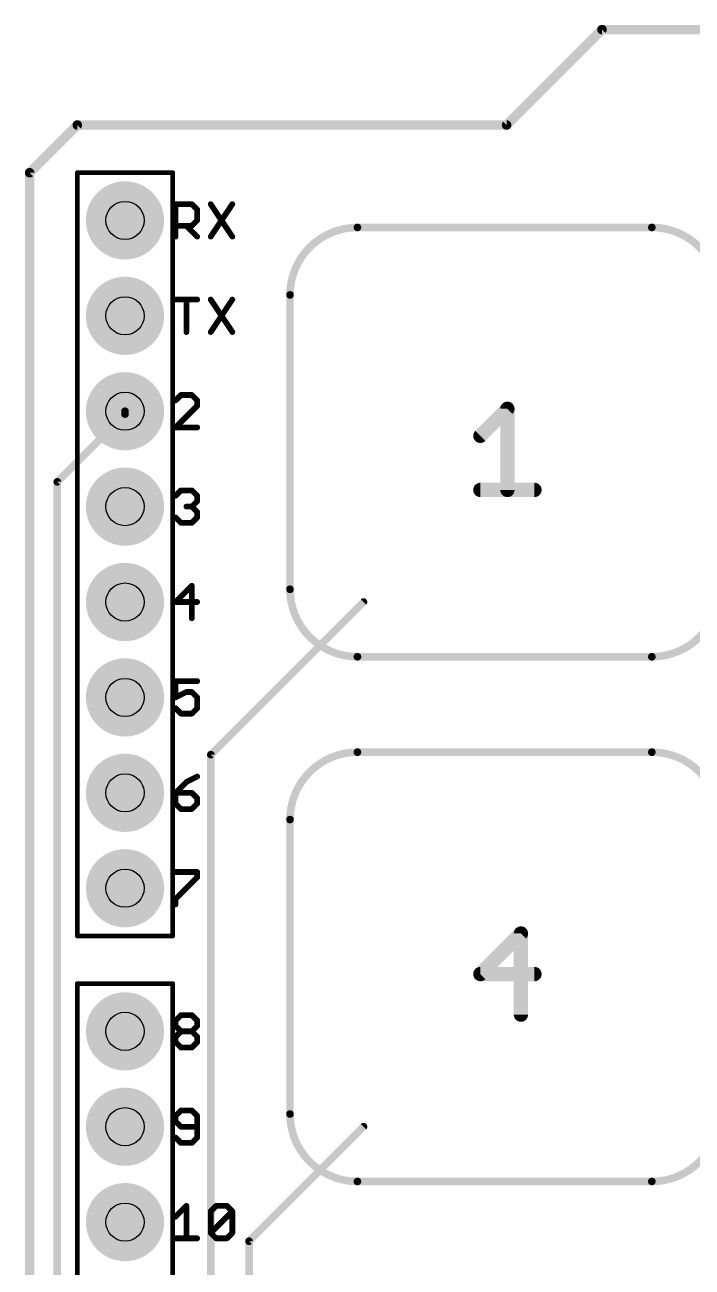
# Model space of a CAD drawing. Extents: x -25 to 82, y -26 to 60.
# Drawn here: x -0.13 to 17.64, y 26.74 to 59.82 of the extents above; entities that cross this region are included whole.
import ezdxf

# ---------------------------------------------------------------- set-up
doc = ezdxf.new("R2010")
doc.units = 0
for name, color, linetype in [('1', 12, 'CONTINUOUS'), ('16', 132, 'CONTINUOUS'), ('17', 110, 'CONTINUOUS'), ('20', 53, 'CONTINUOUS'), ('21', 53, 'CONTINUOUS'), ('29', 253, 'CONTINUOUS'), ('30', 253, 'CONTINUOUS'), ('44', 253, 'CONTINUOUS'), ('51', 53, 'CONTINUOUS')]:
    doc.layers.add(name, color=color, linetype=linetype)

# ---------------------------------------------------------------- blocks, each defined once
blk = doc.blocks.new('ROUNDP')
at = {"const_width": 0.5}
blk.add_lwpolyline([(0, -0.25, 1), (0, 0.25, 1), (0, -0.25)], format="xyb", dxfattribs=at)

msp = doc.modelspace()

# ---------------------------------------------------------------- linework, layer by layer
at = {"layer": '1'}
for points, const_width in [([(8.729, 54.4228, 0.4142), (6.933, 52.6268)], 0.2032), ([(8.729, 54.4736, 1), (8.729, 54.372)], 0.1016), ([(8.729, 54.372, 1), (8.729, 54.4736)], 0.1016), ([(18.363, 52.6268, 0.4142), (16.567, 54.4228)], 0.2032), ([(16.567, 54.4736, 1), (16.567, 54.372)], 0.1016), ([(16.567, 54.372, 1), (16.567, 54.4736)], 0.1016), ([(6.9838, 52.6268, 1), (6.8822, 52.6268)], 0.1016), ([(6.8822, 52.6268, 1), (6.9838, 52.6268)], 0.1016), ([(6.933, 44.7888, 0.4142), (8.729, 42.9928)], 0.2032), ([(6.9838, 44.7888, 1), (6.8822, 44.7888)], 0.1016), ([(6.8822, 44.7888, 1), (6.9838, 44.7888)], 0.1016), ([(16.567, 42.9928, 0.4142), (18.363, 44.7888)], 0.2032), ([(8.9259, 44.4141, 1), (8.8541, 44.4859)], 0.1016), ([(8.729, 43.0436, 1), (8.729, 42.942)], 0.1016), ([(8.729, 42.942, 1), (8.729, 43.0436)], 0.1016), ([(16.567, 43.0436, 1), (16.567, 42.942)], 0.1016), ([(16.567, 42.942, 1), (16.567, 43.0436)], 0.1016), ([(4.8768, 40.386, 1), (4.7752, 40.386)], 0.1016), ([(4.7901, 40.4219, 1), (4.8619, 40.3501)], 0.1016), ([(8.729, 40.4528, 0.4142), (6.933, 38.6568)], 0.2032), ([(8.729, 40.5036, 1), (8.729, 40.402)], 0.1016), ([(8.729, 40.402, 1), (8.729, 40.5036)], 0.1016), ([(18.363, 38.6568, 0.4142), (16.567, 40.4528)], 0.2032), ([(16.567, 40.5036, 1), (16.567, 40.402)], 0.1016), ([(16.567, 40.402, 1), (16.567, 40.5036)], 0.1016), ([(6.9838, 38.6568, 1), (6.8822, 38.6568)], 0.1016), ([(6.8822, 38.6568, 1), (6.9838, 38.6568)], 0.1016), ([(6.933, 30.8188, 0.4142), (8.729, 29.0228)], 0.2032), ([(6.9838, 30.8188, 1), (6.8822, 30.8188)], 0.1016), ([(6.8822, 30.8188, 1), (6.9838, 30.8188)], 0.1016), ([(16.567, 29.0228, 0.4142), (18.363, 30.8188)], 0.2032), ([(8.9259, 30.4441, 1), (8.8541, 30.5159)], 0.1016), ([(8.729, 29.0736, 1), (8.729, 28.972)], 0.1016), ([(8.729, 28.972, 1), (8.729, 29.0736)], 0.1016), ([(16.567, 29.0736, 1), (16.567, 28.972)], 0.1016), ([(16.567, 28.972, 1), (16.567, 29.0736)], 0.1016), ([(5.8928, 27.432, 1), (5.7912, 27.432)], 0.1016), ([(5.8061, 27.4679, 1), (5.8779, 27.3961)], 0.1016)]:
    msp.add_lwpolyline(points, format="xyb", dxfattribs=dict(at, const_width=const_width))
at = {"layer": '1', "const_width": 0.2032}
for points in [[(16.567, 54.4228), (8.729, 54.4228)], [(6.933, 52.6268), (6.933, 44.7888)], [(4.826, 40.386), (8.89, 44.45)], [(8.729, 42.9928), (16.567, 42.9928)], [(4.826, 40.386), (4.826, 13.97)], [(16.567, 40.4528), (8.729, 40.4528)], [(6.933, 38.6568), (6.933, 30.8188)], [(5.842, 27.432), (8.89, 30.48)], [(8.729, 29.0228), (16.567, 29.0228)], [(5.842, 27.432), (5.842, 13.97)]]:
    msp.add_lwpolyline(points, dxfattribs=at)
at = {"layer": '16', "const_width": 0.2032}
for points in [[(2.54, 49.4538), (2.54, 49.53)], [(0.7366, 47.6504), (2.54, 49.4538)], [(0.7366, 12.7), (0.7366, 47.6504)]]:
    msp.add_lwpolyline(points, dxfattribs=at)
at = {"layer": '16', "const_width": 0.1016}
for points in [[(2.5908, 49.53, 1), (2.4892, 49.53)], [(2.4892, 49.4538, 1), (2.5908, 49.4538)], [(2.5759, 49.4179, 1), (2.5041, 49.4897)], [(0.7874, 47.6504, 1), (0.6858, 47.6504)], [(0.7007, 47.6863, 1), (0.7725, 47.6145)]]:
    msp.add_lwpolyline(points, format="xyb", dxfattribs=at)
at = {"layer": '20', "const_width": 0.2032}
for points in [[(12.7, 57.15), (15.24, 59.69)], [(15.24, 59.69), (48.26, 59.69)], [(0, 55.88), (1.27, 57.15)], [(1.27, 57.15), (12.7, 57.15)], [(0, 2.54), (0, 55.88)]]:
    msp.add_lwpolyline(points, dxfattribs=at)
at = {"layer": '20', "const_width": 0.1016}
for points in [[(15.24, 59.7408, 1), (15.24, 59.6392)], [(15.2759, 59.6541, 1), (15.2041, 59.7259)], [(1.27, 57.2008, 1), (1.27, 57.0992)], [(1.3059, 57.1141, 1), (1.2341, 57.1859)], [(12.6641, 57.1859, 1), (12.7359, 57.1141)], [(12.7, 57.0992, 1), (12.7, 57.2008)], [(0.0508, 55.88, 1), (-0.0508, 55.88)], [(-0.0359, 55.9159, 1), (0.0359, 55.8441)]]:
    msp.add_lwpolyline(points, format="xyb", dxfattribs=at)
at = {"layer": '21'}
for points, const_width in [([(3.8862, 54.1782), (3.8862, 55.0425)], 0.1524), ([(3.8862, 55.0425), (4.3184, 55.0425)], 0.1524), ([(4.3184, 55.0425), (4.4624, 54.8985)], 0.1524), ([(4.4624, 54.8985), (4.4624, 54.6104)], 0.1524), ([(4.8217, 55.0425), (5.3979, 54.1782)], 0.1524), ([(5.3979, 55.0425), (4.8217, 54.1782)], 0.1524), ([(4.4624, 54.6104), (4.3184, 54.4663)], 0.1524), ([(4.3184, 54.4663), (3.8862, 54.4663)], 0.1524), ([(4.1743, 54.4663), (4.4624, 54.1782)], 0.1524), ([(3.8862, 52.5025), (4.4624, 52.5025)], 0.1524), ([(4.1743, 51.6382), (4.1743, 52.5025)], 0.1524), ([(4.8217, 52.5025), (5.3979, 51.6382)], 0.1524), ([(5.3979, 52.5025), (4.8217, 51.6382)], 0.1524), ([(4.0303, 49.9625), (3.8862, 49.8185)], 0.1524), ([(4.3184, 49.9625), (4.0303, 49.9625)], 0.1524), ([(4.4624, 49.8185), (4.3184, 49.9625)], 0.1524), ([(3.8862, 49.0982), (4.4624, 49.6744)], 0.1524), ([(4.4624, 49.6744), (4.4624, 49.8185)], 0.1524), ([(12.0015, 48.8751), (12.7218, 49.5953)], 0.381), ([(12.7218, 49.5953), (12.7218, 47.4345)], 0.381), ([(4.4624, 49.0982), (3.8862, 49.0982)], 0.1524), ([(3.8862, 47.2785), (4.0303, 47.4225)], 0.1524), ([(4.0303, 47.4225), (4.3184, 47.4225)], 0.1524), ([(4.3184, 47.4225), (4.4624, 47.2785)], 0.1524), ([(4.4624, 47.2785), (4.4624, 47.1344)], 0.1524), ([(12.0015, 47.4345), (13.4421, 47.4345)], 0.381), ([(4.3184, 46.9904), (4.1743, 46.9904)], 0.1524), ([(4.4624, 47.1344), (4.3184, 46.9904)], 0.1524), ([(4.3184, 46.9904), (4.4624, 46.8463)], 0.1524), ([(4.0303, 46.5582), (3.8862, 46.7023)], 0.1524), ([(4.4624, 46.7023), (4.3184, 46.5582)], 0.1524), ([(4.4624, 46.8463), (4.4624, 46.7023)], 0.1524), ([(4.3184, 46.5582), (4.0303, 46.5582)], 0.1524), ([(4.3184, 44.8825), (3.8862, 44.4504)], 0.1524), ([(4.3184, 44.0182), (4.3184, 44.8825)], 0.1524), ([(3.8862, 44.4504), (4.4624, 44.4504)], 0.1524), ([(4.4624, 42.3425), (3.8862, 42.3425)], 0.1524), ([(3.8862, 42.3425), (3.8862, 41.9104)], 0.1524), ([(3.8862, 41.9104), (4.1743, 42.0544)], 0.1524), ([(4.1743, 42.0544), (4.3184, 42.0544)], 0.1524), ([(4.3184, 42.0544), (4.4624, 41.9104)], 0.1524), ([(4.0303, 41.4782), (3.8862, 41.6223)], 0.1524), ([(4.4624, 41.6223), (4.3184, 41.4782)], 0.1524), ([(4.4624, 41.9104), (4.4624, 41.6223)], 0.1524), ([(4.3184, 41.4782), (4.0303, 41.4782)], 0.1524), ([(4.1743, 39.6585), (3.8862, 39.3704)], 0.1524), ([(4.4624, 39.8025), (4.1743, 39.6585)], 0.1524), ([(3.8862, 39.3704), (3.8862, 39.0823)], 0.1524), ([(4.3184, 39.3704), (3.8862, 39.3704)], 0.1524), ([(4.4624, 39.2263), (4.3184, 39.3704)], 0.1524), ([(3.8862, 39.0823), (4.0303, 38.9382)], 0.1524), ([(4.3184, 38.9382), (4.4624, 39.0823)], 0.1524), ([(4.4624, 39.0823), (4.4624, 39.2263)], 0.1524), ([(4.0303, 38.9382), (4.3184, 38.9382)], 0.1524), ([(3.8862, 37.2625), (4.4624, 37.2625)], 0.1524), ([(4.4624, 37.1185), (3.8862, 36.5423)], 0.1524), ([(4.4624, 37.2625), (4.4624, 37.1185)], 0.1524), ([(3.8862, 36.5423), (3.8862, 36.3982)], 0.1524), ([(13.0819, 35.6253), (12.0015, 34.5449)], 0.381), ([(13.0819, 33.4645), (13.0819, 35.6253)], 0.381), ([(12.0015, 34.5449), (13.4421, 34.5449)], 0.381), ([(3.8862, 33.3085), (4.0303, 33.4525)], 0.1524), ([(4.0303, 33.4525), (4.3184, 33.4525)], 0.1524), ([(4.3184, 33.4525), (4.4624, 33.3085)], 0.1524), ([(3.8862, 33.1644), (3.8862, 33.3085)], 0.1524), ([(4.0303, 33.0204), (3.8862, 33.1644)], 0.1524), ([(3.8862, 32.8763), (4.0303, 33.0204)], 0.1524), ([(4.0303, 33.0204), (4.3184, 33.0204)], 0.1524), ([(4.4624, 33.1644), (4.3184, 33.0204)], 0.1524), ([(4.3184, 33.0204), (4.4624, 32.8763)], 0.1524), ([(4.4624, 33.3085), (4.4624, 33.1644)], 0.1524), ([(3.8862, 32.7323), (3.8862, 32.8763)], 0.1524), ([(4.0303, 32.5882), (3.8862, 32.7323)], 0.1524), ([(4.4624, 32.7323), (4.3184, 32.5882)], 0.1524), ([(4.4624, 32.8763), (4.4624, 32.7323)], 0.1524), ([(4.3184, 32.5882), (4.0303, 32.5882)], 0.1524), ([(4.0303, 30.9125), (3.8862, 30.7685)], 0.1524), ([(3.8862, 30.7685), (3.8862, 30.6244)], 0.1524), ([(4.3184, 30.9125), (4.0303, 30.9125)], 0.1524), ([(4.4624, 30.7685), (4.3184, 30.9125)], 0.1524), ([(4.4624, 30.1923), (4.4624, 30.7685)], 0.1524), ([(3.8862, 30.6244), (4.0303, 30.4804)], 0.1524), ([(4.0303, 30.4804), (4.4624, 30.4804)], 0.1524), ([(3.8862, 30.1923), (4.0303, 30.0482)], 0.1524), ([(4.0303, 30.0482), (4.3184, 30.0482)], 0.1524), ([(4.3184, 30.0482), (4.4624, 30.1923)], 0.1524), ([(3.8862, 28.0844), (4.1743, 28.3725)], 0.1524), ([(4.1743, 28.3725), (4.1743, 27.5082)], 0.1524), ([(4.8217, 28.2285), (4.9658, 28.3725)], 0.1524), ([(4.9658, 28.3725), (5.2539, 28.3725)], 0.1524), ([(5.2539, 28.3725), (5.3979, 28.2285)], 0.1524), ([(4.8217, 27.6523), (4.8217, 28.2285)], 0.1524), ([(4.8217, 27.6523), (5.3979, 28.2285)], 0.1524), ([(5.3979, 28.2285), (5.3979, 27.6523)], 0.1524), ([(3.8862, 27.5082), (4.4624, 27.5082)], 0.1524), ([(4.9658, 27.5082), (4.8217, 27.6523)], 0.1524), ([(5.2539, 27.5082), (4.9658, 27.5082)], 0.1524), ([(5.3979, 27.6523), (5.2539, 27.5082)], 0.1524)]:
    msp.add_lwpolyline(points, dxfattribs=dict(at, const_width=const_width))
for points, const_width in [([(3.9243, 55.0425, 1), (3.8481, 55.0425)], 0.0762), ([(3.8862, 55.0806, 1), (3.8862, 55.0044)], 0.0762), ([(4.3453, 55.0695, 1), (4.2914, 55.0156)], 0.0762), ([(4.3184, 55.0044, 1), (4.3184, 55.0806)], 0.0762), ([(4.5005, 54.8985, 1), (4.4243, 54.8985)], 0.0762), ([(4.4355, 54.8715, 1), (4.4894, 54.9254)], 0.0762), ([(4.8534, 55.0637, 1), (4.79, 55.0214)], 0.0762), ([(5.4296, 55.0214, 1), (5.3662, 55.0637)], 0.0762), ([(4.4243, 54.6104, 1), (4.5005, 54.6104)], 0.0762), ([(4.4894, 54.5834, 1), (4.4355, 54.6373)], 0.0762), ([(3.8862, 54.5044, 1), (3.8862, 54.4282)], 0.0762), ([(4.2013, 54.4933, 1), (4.1474, 54.4394)], 0.0762), ([(4.2914, 54.4933, 1), (4.3453, 54.4394)], 0.0762), ([(4.3184, 54.4282, 1), (4.3184, 54.5044)], 0.0762), ([(3.8481, 54.1782, 1), (3.9243, 54.1782)], 0.0762), ([(4.4355, 54.1513, 1), (4.4894, 54.2051)], 0.0762), ([(4.79, 54.1993, 1), (4.8534, 54.1571)], 0.0762), ([(5.3662, 54.1571, 1), (5.4296, 54.1993)], 0.0762), ([(3.8862, 52.5406, 1), (3.8862, 52.4644)], 0.0762), ([(4.2124, 52.5025, 1), (4.1362, 52.5025)], 0.0762), ([(4.4624, 52.4644, 1), (4.4624, 52.5406)], 0.0762), ([(4.8534, 52.5237, 1), (4.79, 52.4814)], 0.0762), ([(5.4296, 52.4814, 1), (5.3662, 52.5237)], 0.0762), ([(4.1362, 51.6382, 1), (4.2124, 51.6382)], 0.0762), ([(4.79, 51.6593, 1), (4.8534, 51.6171)], 0.0762), ([(5.3662, 51.6171, 1), (5.4296, 51.6593)], 0.0762), ([(4.0303, 50.0006, 1), (4.0303, 49.9244)], 0.0762), ([(4.0572, 49.9356, 1), (4.0033, 49.9895)], 0.0762), ([(4.3453, 49.9895, 1), (4.2914, 49.9356)], 0.0762), ([(4.3184, 49.9244, 1), (4.3184, 50.0006)], 0.0762), ([(3.8593, 49.8454, 1), (3.9131, 49.7915)], 0.0762), ([(4.5005, 49.8185, 1), (4.4243, 49.8185)], 0.0762), ([(4.4243, 49.6744, 1), (4.5005, 49.6744)], 0.0762), ([(4.4355, 49.7915, 1), (4.4894, 49.8454)], 0.0762), ([(4.4894, 49.6475, 1), (4.4355, 49.7014)], 0.0762), ([(12.817, 49.5953, 1), (12.6265, 49.5953)], 0.1905), ([(12.7891, 49.528, 1), (12.6544, 49.6627)], 0.1905), ([(3.8862, 49.1363, 1), (3.8862, 49.0601)], 0.0762), ([(3.8593, 49.1251, 1), (3.9131, 49.0713)], 0.0762), ([(4.4624, 49.0601, 1), (4.4624, 49.1363)], 0.0762), ([(11.9341, 48.9424, 1), (12.0689, 48.8077)], 0.1905), ([(3.8593, 47.3054, 1), (3.9131, 47.2515)], 0.0762), ([(4.0303, 47.4606, 1), (4.0303, 47.3844)], 0.0762), ([(4.0572, 47.3956, 1), (4.0033, 47.4495)], 0.0762), ([(4.3453, 47.4495, 1), (4.2914, 47.3956)], 0.0762), ([(4.3184, 47.3844, 1), (4.3184, 47.4606)], 0.0762), ([(4.5005, 47.2785, 1), (4.4243, 47.2785)], 0.0762), ([(4.4355, 47.2515, 1), (4.4894, 47.3054)], 0.0762), ([(12.0015, 47.5297, 1), (12.0015, 47.3392)], 0.1905), ([(12.6265, 47.4345, 1), (12.817, 47.4345)], 0.1905), ([(13.4421, 47.3392, 1), (13.4421, 47.5297)], 0.1905), ([(4.1743, 47.0285, 1), (4.1743, 46.9523)], 0.0762), ([(4.3453, 47.0173, 1), (4.2914, 46.9634)], 0.0762), ([(4.2914, 47.0173, 1), (4.3453, 46.9634)], 0.0762), ([(4.3184, 46.9523, 1), (4.3184, 47.0285)], 0.0762), ([(4.4243, 47.1344, 1), (4.5005, 47.1344)], 0.0762), ([(4.4894, 47.1075, 1), (4.4355, 47.1614)], 0.0762), ([(3.9131, 46.7292, 1), (3.8593, 46.6753)], 0.0762), ([(4.5005, 46.8463, 1), (4.4243, 46.8463)], 0.0762), ([(4.4243, 46.7023, 1), (4.5005, 46.7023)], 0.0762), ([(4.4355, 46.8194, 1), (4.4894, 46.8733)], 0.0762), ([(4.4894, 46.6753, 1), (4.4355, 46.7292)], 0.0762), ([(4.0303, 46.5963, 1), (4.0303, 46.5201)], 0.0762), ([(4.0033, 46.5313, 1), (4.0572, 46.5851)], 0.0762), ([(4.2914, 46.5851, 1), (4.3453, 46.5313)], 0.0762), ([(4.3184, 46.5201, 1), (4.3184, 46.5963)], 0.0762), ([(4.3565, 44.8825, 1), (4.2803, 44.8825)], 0.0762), ([(4.3453, 44.8556, 1), (4.2914, 44.9095)], 0.0762), ([(3.8862, 44.4885, 1), (3.8862, 44.4123)], 0.0762), ([(3.8593, 44.4773, 1), (3.9131, 44.4234)], 0.0762), ([(4.4624, 44.4123, 1), (4.4624, 44.4885)], 0.0762), ([(4.2803, 44.0182, 1), (4.3565, 44.0182)], 0.0762), ([(3.8862, 42.3806, 1), (3.8862, 42.3044)], 0.0762), ([(3.9243, 42.3425, 1), (3.8481, 42.3425)], 0.0762), ([(4.4624, 42.3044, 1), (4.4624, 42.3806)], 0.0762), ([(4.1743, 42.0925, 1), (4.1743, 42.0163)], 0.0762), ([(4.1914, 42.0203, 1), (4.1573, 42.0885)], 0.0762), ([(4.3453, 42.0814, 1), (4.2914, 42.0275)], 0.0762), ([(4.3184, 42.0163, 1), (4.3184, 42.0925)], 0.0762), ([(3.8692, 41.9444, 1), (3.9032, 41.8763)], 0.0762), ([(3.8481, 41.9104, 1), (3.9243, 41.9104)], 0.0762), ([(3.9131, 41.6492, 1), (3.8593, 41.5953)], 0.0762), ([(4.5005, 41.9104, 1), (4.4243, 41.9104)], 0.0762), ([(4.4355, 41.8834, 1), (4.4894, 41.9373)], 0.0762), ([(4.4894, 41.5953, 1), (4.4355, 41.6492)], 0.0762), ([(4.0303, 41.5163, 1), (4.0303, 41.4401)], 0.0762), ([(4.0033, 41.4513, 1), (4.0572, 41.5051)], 0.0762), ([(4.2914, 41.5051, 1), (4.3453, 41.4513)], 0.0762), ([(4.3184, 41.4401, 1), (4.3184, 41.5163)], 0.0762), ([(4.4243, 41.6223, 1), (4.5005, 41.6223)], 0.0762), ([(4.1573, 39.6926, 1), (4.1914, 39.6244)], 0.0762), ([(4.2013, 39.6315, 1), (4.1474, 39.6854)], 0.0762), ([(4.4795, 39.7685, 1), (4.4454, 39.8366)], 0.0762), ([(3.9243, 39.3704, 1), (3.8481, 39.3704)], 0.0762), ([(3.8862, 39.4085, 1), (3.8862, 39.3323)], 0.0762), ([(3.8593, 39.3973, 1), (3.9131, 39.3434)], 0.0762), ([(4.3453, 39.3973, 1), (4.2914, 39.3434)], 0.0762), ([(4.3184, 39.3323, 1), (4.3184, 39.4085)], 0.0762), ([(3.9131, 39.1092, 1), (3.8593, 39.0553)], 0.0762), ([(3.8481, 39.0823, 1), (3.9243, 39.0823)], 0.0762), ([(4.5005, 39.2263, 1), (4.4243, 39.2263)], 0.0762), ([(4.4243, 39.0823, 1), (4.5005, 39.0823)], 0.0762), ([(4.4355, 39.1994, 1), (4.4894, 39.2533)], 0.0762), ([(4.4894, 39.0553, 1), (4.4355, 39.1092)], 0.0762), ([(4.0303, 38.9763, 1), (4.0303, 38.9001)], 0.0762), ([(4.0033, 38.9113, 1), (4.0572, 38.9651)], 0.0762), ([(4.2914, 38.9651, 1), (4.3453, 38.9113)], 0.0762), ([(4.3184, 38.9001, 1), (4.3184, 38.9763)], 0.0762), ([(3.8862, 37.3006, 1), (3.8862, 37.2244)], 0.0762), ([(4.5005, 37.2625, 1), (4.4243, 37.2625)], 0.0762), ([(4.4243, 37.1185, 1), (4.5005, 37.1185)], 0.0762), ([(4.4894, 37.0915, 1), (4.4355, 37.1454)], 0.0762), ([(4.4624, 37.2244, 1), (4.4624, 37.3006)], 0.0762), ([(3.9243, 36.5423, 1), (3.8481, 36.5423)], 0.0762), ([(3.8593, 36.5692, 1), (3.9131, 36.5153)], 0.0762), ([(3.8481, 36.3982, 1), (3.9243, 36.3982)], 0.0762), ([(13.1772, 35.6253, 1), (12.9867, 35.6253)], 0.1905), ([(13.1493, 35.558, 1), (13.0146, 35.6927)], 0.1905), ([(12.0015, 34.6402, 1), (12.0015, 34.4497)], 0.1905), ([(13.4421, 34.4497, 1), (13.4421, 34.6402)], 0.1905), ([(11.9341, 34.6123, 1), (12.0689, 34.4776)], 0.1905), ([(4.0303, 33.4906, 1), (4.0303, 33.4144)], 0.0762), ([(4.0572, 33.4256, 1), (4.0033, 33.4795)], 0.0762), ([(4.3453, 33.4795, 1), (4.2914, 33.4256)], 0.0762), ([(4.3184, 33.4144, 1), (4.3184, 33.4906)], 0.0762), ([(12.9867, 33.4645, 1), (13.1772, 33.4645)], 0.1905), ([(3.9243, 33.3085, 1), (3.8481, 33.3085)], 0.0762), ([(3.8593, 33.3354, 1), (3.9131, 33.2815)], 0.0762), ([(3.9131, 33.1914, 1), (3.8593, 33.1375)], 0.0762), ([(3.8481, 33.1644, 1), (3.9243, 33.1644)], 0.0762), ([(4.0303, 33.0585, 1), (4.0303, 32.9823)], 0.0762), ([(4.0572, 32.9934, 1), (4.0033, 33.0473)], 0.0762), ([(4.0033, 32.9934, 1), (4.0572, 33.0473)], 0.0762), ([(4.3453, 33.0473, 1), (4.2914, 32.9934)], 0.0762), ([(4.2914, 33.0473, 1), (4.3453, 32.9934)], 0.0762), ([(4.3184, 32.9823, 1), (4.3184, 33.0585)], 0.0762), ([(4.5005, 33.3085, 1), (4.4243, 33.3085)], 0.0762), ([(4.4243, 33.1644, 1), (4.5005, 33.1644)], 0.0762), ([(4.4355, 33.2815, 1), (4.4894, 33.3354)], 0.0762), ([(4.4894, 33.1375, 1), (4.4355, 33.1914)], 0.0762), ([(3.9243, 32.8763, 1), (3.8481, 32.8763)], 0.0762), ([(3.8593, 32.9033, 1), (3.9131, 32.8494)], 0.0762), ([(3.9131, 32.7592, 1), (3.8593, 32.7053)], 0.0762), ([(3.8481, 32.7323, 1), (3.9243, 32.7323)], 0.0762), ([(4.5005, 32.8763, 1), (4.4243, 32.8763)], 0.0762), ([(4.4243, 32.7323, 1), (4.5005, 32.7323)], 0.0762), ([(4.4355, 32.8494, 1), (4.4894, 32.9033)], 0.0762), ([(4.4894, 32.7053, 1), (4.4355, 32.7592)], 0.0762), ([(4.0303, 32.6263, 1), (4.0303, 32.5501)], 0.0762), ([(4.0033, 32.5613, 1), (4.0572, 32.6151)], 0.0762), ([(4.2914, 32.6151, 1), (4.3453, 32.5613)], 0.0762), ([(4.3184, 32.5501, 1), (4.3184, 32.6263)], 0.0762), ([(3.9243, 30.7685, 1), (3.8481, 30.7685)], 0.0762), ([(3.8593, 30.7954, 1), (3.9131, 30.7415)], 0.0762), ([(4.0303, 30.9506, 1), (4.0303, 30.8744)], 0.0762), ([(4.0572, 30.8856, 1), (4.0033, 30.9395)], 0.0762), ([(4.3453, 30.9395, 1), (4.2914, 30.8856)], 0.0762), ([(4.3184, 30.8744, 1), (4.3184, 30.9506)], 0.0762), ([(4.5005, 30.7685, 1), (4.4243, 30.7685)], 0.0762), ([(4.4355, 30.7415, 1), (4.4894, 30.7954)], 0.0762), ([(3.9131, 30.6514, 1), (3.8593, 30.5975)], 0.0762), ([(3.8481, 30.6244, 1), (3.9243, 30.6244)], 0.0762), ([(4.0303, 30.5185, 1), (4.0303, 30.4423)], 0.0762), ([(4.0033, 30.4534, 1), (4.0572, 30.5073)], 0.0762), ([(4.4624, 30.4423, 1), (4.4624, 30.5185)], 0.0762), ([(3.9131, 30.2192, 1), (3.8593, 30.1653)], 0.0762), ([(4.0303, 30.0863, 1), (4.0303, 30.0101)], 0.0762), ([(4.0033, 30.0213, 1), (4.0572, 30.0751)], 0.0762), ([(4.2914, 30.0751, 1), (4.3453, 30.0213)], 0.0762), ([(4.3184, 30.0101, 1), (4.3184, 30.0863)], 0.0762), ([(4.4243, 30.1923, 1), (4.5005, 30.1923)], 0.0762), ([(4.4894, 30.1653, 1), (4.4355, 30.2192)], 0.0762), ([(4.2124, 28.3725, 1), (4.1362, 28.3725)], 0.0762), ([(4.2013, 28.3456, 1), (4.1474, 28.3995)], 0.0762), ([(4.9658, 28.4106, 1), (4.9658, 28.3344)], 0.0762), ([(4.9927, 28.3456, 1), (4.9388, 28.3995)], 0.0762), ([(5.2808, 28.3995, 1), (5.2269, 28.3456)], 0.0762), ([(5.2539, 28.3344, 1), (5.2539, 28.4106)], 0.0762), ([(3.8593, 28.1114, 1), (3.9131, 28.0575)], 0.0762), ([(4.8598, 28.2285, 1), (4.7836, 28.2285)], 0.0762), ([(4.7948, 28.2554, 1), (4.8487, 28.2015)], 0.0762), ([(5.436, 28.2285, 1), (5.3598, 28.2285)], 0.0762), ([(5.4249, 28.2015, 1), (5.371, 28.2554)], 0.0762), ([(5.371, 28.2015, 1), (5.4249, 28.2554)], 0.0762), ([(3.8862, 27.5463, 1), (3.8862, 27.4701)], 0.0762), ([(4.1362, 27.5082, 1), (4.2124, 27.5082)], 0.0762), ([(4.4624, 27.4701, 1), (4.4624, 27.5463)], 0.0762), ([(4.8487, 27.6792, 1), (4.7948, 27.6253)], 0.0762), ([(4.7948, 27.6792, 1), (4.8487, 27.6253)], 0.0762), ([(4.7836, 27.6523, 1), (4.8598, 27.6523)], 0.0762), ([(4.9658, 27.5463, 1), (4.9658, 27.4701)], 0.0762), ([(4.9388, 27.4813, 1), (4.9927, 27.5351)], 0.0762), ([(5.2269, 27.5351, 1), (5.2808, 27.4813)], 0.0762), ([(5.2539, 27.4701, 1), (5.2539, 27.5463)], 0.0762), ([(5.3598, 27.6523, 1), (5.436, 27.6523)], 0.0762), ([(5.4249, 27.6253, 1), (5.371, 27.6792)], 0.0762)]:
    msp.add_lwpolyline(points, format="xyb", dxfattribs=dict(at, const_width=const_width))
at = {"layer": '44'}
for centre in [(2.54, 54.61), (2.54, 52.07), (2.54, 49.53), (2.54, 46.99), (2.54, 44.45), (2.54, 41.91), (2.54, 39.37), (2.54, 36.83), (2.54, 33.02), (2.54, 30.48), (2.54, 27.94)]:
    msp.add_circle(centre, 0.508, dxfattribs=at)
at = {"layer": '51'}
for points, const_width in [([(15.24, 59.69), (12.7, 57.15)], 0.254), ([(48.26, 59.69), (15.24, 59.69)], 0.254), ([(1.27, 57.15), (0, 55.88)], 0.254), ([(12.7, 57.15), (1.27, 57.15)], 0.254), ([(0, 55.88), (0, 2.54)], 0.254), ([(1.27, 55.88), (3.81, 55.88)], 0.127), ([(1.27, 35.56), (1.27, 55.88)], 0.127), ([(3.81, 55.88), (3.81, 35.56)], 0.127), ([(3.81, 35.56), (1.27, 35.56)], 0.127), ([(1.27, 34.29), (3.81, 34.29)], 0.127), ([(1.27, 8.89), (1.27, 34.29)], 0.127), ([(3.81, 34.29), (3.81, 8.89)], 0.127)]:
    msp.add_lwpolyline(points, dxfattribs=dict(at, const_width=const_width))
for points, const_width in [([(15.24, 59.7535, 1), (15.24, 59.6265)], 0.127), ([(15.2849, 59.6451, 1), (15.1951, 59.7349)], 0.127), ([(1.27, 57.2135, 1), (1.27, 57.0865)], 0.127), ([(1.3149, 57.1051, 1), (1.2251, 57.1949)], 0.127), ([(12.6551, 57.1949, 1), (12.7449, 57.1051)], 0.127), ([(12.7, 57.0865, 1), (12.7, 57.2135)], 0.127), ([(0.0635, 55.88, 1), (-0.0635, 55.88)], 0.127), ([(-0.0449, 55.9249, 1), (0.0449, 55.8351)], 0.127), ([(1.27, 55.9118, 1), (1.27, 55.8483)], 0.0635), ([(1.3017, 55.88, 1), (1.2383, 55.88)], 0.0635), ([(3.8418, 55.88, 1), (3.7782, 55.88)], 0.0635), ([(3.81, 55.8483, 1), (3.81, 55.9118)], 0.0635), ([(1.27, 35.5918, 1), (1.27, 35.5282)], 0.0635), ([(1.2383, 35.56, 1), (1.3017, 35.56)], 0.0635), ([(3.7782, 35.56, 1), (3.8418, 35.56)], 0.0635), ([(3.81, 35.5282, 1), (3.81, 35.5918)], 0.0635), ([(1.27, 34.3218, 1), (1.27, 34.2582)], 0.0635), ([(1.3017, 34.29, 1), (1.2383, 34.29)], 0.0635), ([(3.8418, 34.29, 1), (3.7782, 34.29)], 0.0635), ([(3.81, 34.2582, 1), (3.81, 34.3218)], 0.0635)]:
    msp.add_lwpolyline(points, format="xyb", dxfattribs=dict(at, const_width=const_width))

# ---------------------------------------------------------------- block references
at = {"layer": '17', "xscale": 1.8796, "yscale": 1.8796, "rotation": 90}
for p in [(2.54, 54.61), (2.54, 54.61), (2.54, 52.07), (2.54, 52.07), (2.54, 49.53), (2.54, 49.53), (2.54, 46.99), (2.54, 46.99), (2.54, 44.45), (2.54, 44.45), (2.54, 41.91), (2.54, 41.91), (2.54, 39.37), (2.54, 39.37), (2.54, 36.83), (2.54, 36.83), (2.54, 33.02), (2.54, 33.02), (2.54, 30.48), (2.54, 30.48), (2.54, 27.94), (2.54, 27.94)]:
    msp.add_blockref('ROUNDP', p, dxfattribs=at)
at = {"layer": '29', "xscale": 2.0828, "yscale": 2.0828, "rotation": 90}
for p in [(2.54, 54.61), (2.54, 52.07), (2.54, 49.53), (2.54, 46.99), (2.54, 44.45), (2.54, 41.91), (2.54, 39.37), (2.54, 36.83), (2.54, 33.02), (2.54, 30.48), (2.54, 27.94)]:
    msp.add_blockref('ROUNDP', p, dxfattribs=at)
at = {"layer": '30', "xscale": 2.0828, "yscale": 2.0828, "rotation": 90}
for p in [(2.54, 54.61), (2.54, 52.07), (2.54, 49.53), (2.54, 46.99), (2.54, 44.45), (2.54, 41.91), (2.54, 39.37), (2.54, 36.83), (2.54, 33.02), (2.54, 30.48), (2.54, 27.94)]:
    msp.add_blockref('ROUNDP', p, dxfattribs=at)

doc.saveas('drawing.dxf')
